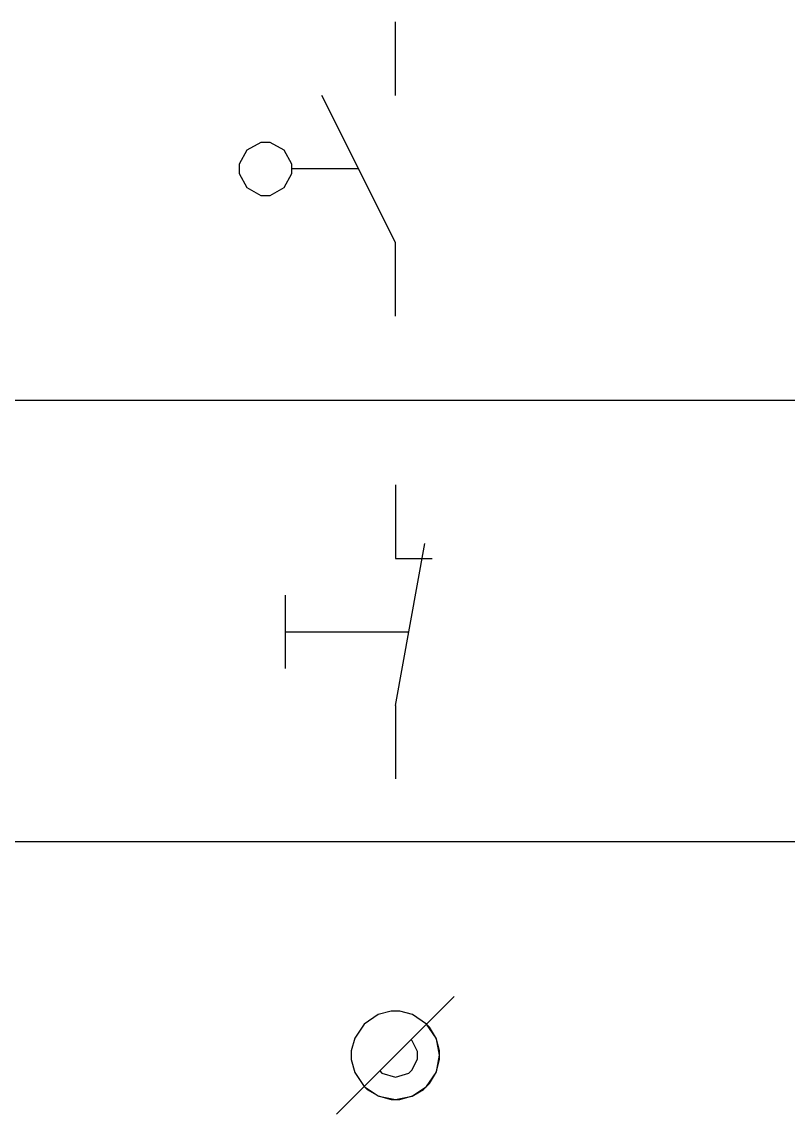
# Model space of a CAD drawing. Header units: millimetres. Extents: x 1974 to 2560, y 1429 to 1567.
# Drawn here: x 2493.155 to 2494.989, y 1524.967 to 1527.581 of the extents above; entities that cross this region are included whole.
import ezdxf

# ---------------------------------------------------------------- set-up
doc = ezdxf.new("R2010")
doc.units = ezdxf.units.MM
doc.layers.add('TEXTO', color=4, linetype='Continuous')

msp = doc.modelspace()

# ---------------------------------------------------------------- linework, layer by layer
at = {"layer": 'TEXTO', "color": 0}
for p, q in [((2494.0488, 1527.4045), (2494.0488, 1527.5805)), ((2494.0488, 1527.0524), (2493.8728, 1527.4045)), ((2493.7266, 1527.2917), (2493.6931, 1527.2733)), ((2493.7378, 1527.2917), (2493.7266, 1527.2917)), ((2493.7489, 1527.2917), (2493.7378, 1527.2917)), ((2493.7825, 1527.2733), (2493.7489, 1527.2917)), ((2493.6931, 1527.2733), (2493.6746, 1527.2398)), ((2493.8011, 1527.2398), (2493.7825, 1527.2733)), ((2493.6746, 1527.2398), (2493.6746, 1527.2285)), ((2493.6746, 1527.2285), (2493.6746, 1527.2174)), ((2493.8011, 1527.2285), (2493.8011, 1527.2398)), ((2493.9608, 1527.2285), (2493.8011, 1527.2285)), ((2493.8011, 1527.2174), (2493.8011, 1527.2285)), ((2493.8011, 1527.2285), (2493.8011, 1527.2285)), ((2493.6746, 1527.2174), (2493.6931, 1527.1838)), ((2493.7825, 1527.1838), (2493.8011, 1527.2174)), ((2493.6931, 1527.1838), (2493.7266, 1527.1653)), ((2493.7489, 1527.1653), (2493.7825, 1527.1838)), ((2493.7266, 1527.1653), (2493.7378, 1527.1653)), ((2493.7378, 1527.1653), (2493.7489, 1527.1653)), ((2494.0488, 1526.8765), (2494.0488, 1527.0524)), ((2507.7976, 1526.6745), (2478.9131, 1526.6745)), ((2494.0488, 1526.4726), (2494.0488, 1526.2966)), ((2494.0488, 1525.9447), (2494.1192, 1526.3318)), ((2494.0488, 1526.2966), (2494.1368, 1526.2966)), ((2493.7848, 1526.2086), (2493.7848, 1526.0327)), ((2493.7848, 1526.1206), (2494.0809, 1526.1206)), ((2494.0488, 1525.9447), (2494.0488, 1525.7687)), ((2507.7976, 1525.6185), (2478.9131, 1525.6185)), ((2494.1897, 1525.2482), (2493.908, 1524.9666)), ((2494.0077, 1525.2047), (2493.9742, 1525.1821)), ((2494.0386, 1525.213), (2494.0077, 1525.2047)), ((2494.0488, 1525.213), (2494.0386, 1525.213)), ((2494.0591, 1525.213), (2494.0488, 1525.213)), ((2494.09, 1525.2047), (2494.0591, 1525.213)), ((2494.1235, 1525.1821), (2494.09, 1525.2047)), ((2493.9742, 1525.1821), (2493.9516, 1525.1485)), ((2494.1461, 1525.1485), (2494.1235, 1525.1821)), ((2494.1307, 1525.1749), (2494.1235, 1525.182)), ((2494.1468, 1525.1471), (2494.1307, 1525.1749)), ((2493.9516, 1525.1485), (2493.9433, 1525.1177)), ((2494.0886, 1525.1423), (2494.0862, 1525.1447)), ((2494.1017, 1525.1167), (2494.0886, 1525.1423)), ((2494.1545, 1525.1177), (2494.1461, 1525.1485)), ((2494.1544, 1525.1074), (2494.1468, 1525.1471)), ((2493.9433, 1525.1177), (2493.9433, 1525.1074)), ((2494.1017, 1525.1074), (2494.1017, 1525.1167)), ((2494.1545, 1525.1074), (2494.1545, 1525.1177)), ((2493.9433, 1525.1074), (2493.9433, 1525.0971)), ((2493.9433, 1525.0971), (2493.9516, 1525.0663)), ((2494.0886, 1525.0726), (2494.1017, 1525.0987)), ((2494.1017, 1525.0987), (2494.1017, 1525.1074)), ((2494.1461, 1525.0663), (2494.1545, 1525.0971)), ((2494.1468, 1525.0676), (2494.1544, 1525.1074)), ((2494.1545, 1525.0971), (2494.1545, 1525.1074)), ((2494.1545, 1525.1074), (2494.1545, 1525.1074)), ((2493.9516, 1525.0663), (2493.9742, 1525.0327)), ((2494.0116, 1525.0701), (2494.0167, 1525.065)), ((2494.0167, 1525.065), (2494.0488, 1525.0547)), ((2494.0488, 1525.0547), (2494.081, 1525.065)), ((2494.081, 1525.065), (2494.0862, 1525.0701)), ((2494.0862, 1525.0701), (2494.0886, 1525.0726)), ((2494.1235, 1525.0327), (2494.1461, 1525.0663)), ((2494.1307, 1525.04), (2494.1468, 1525.0676)), ((2493.9742, 1525.0327), (2493.9814, 1525.0255)), ((2493.9742, 1525.0327), (2494.0077, 1525.0101)), ((2494.09, 1525.0101), (2494.1235, 1525.0327)), ((2494.1163, 1525.0255), (2494.1235, 1525.0327)), ((2494.1235, 1525.0327), (2494.1307, 1525.04)), ((2493.9814, 1525.0255), (2494.0092, 1525.0096)), ((2494.0077, 1525.0101), (2494.0386, 1525.0018)), ((2494.0092, 1525.0096), (2494.0488, 1525.0019)), ((2494.0488, 1525.0019), (2494.0886, 1525.0096)), ((2494.0591, 1525.0018), (2494.09, 1525.0101)), ((2494.0886, 1525.0096), (2494.1163, 1525.0255)), ((2494.0386, 1525.0018), (2494.0488, 1525.0018)), ((2494.0488, 1525.0018), (2494.0591, 1525.0018))]:
    msp.add_line(p, q, dxfattribs=at)

doc.saveas('drawing.dxf')
